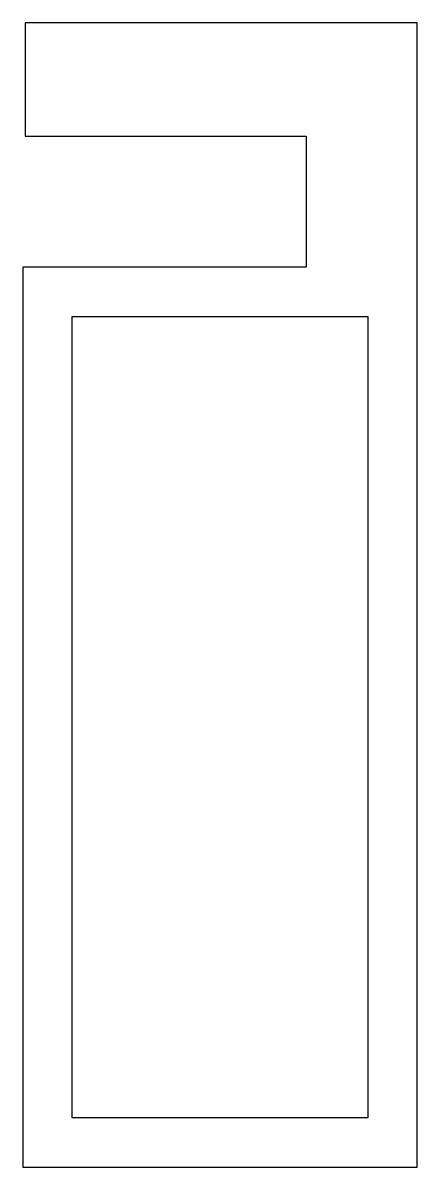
# Model space of a CAD drawing. Header units: millimetres. Extents: x 0 to 16, y 0 to 46.4.
import ezdxf

# ---------------------------------------------------------------- set-up
doc = ezdxf.new("R2010")
doc.units = ezdxf.units.MM
doc.layers.get('0').update_dxf_attribs({"linetype": 'CONTINUOUS'})

msp = doc.modelspace()

# ---------------------------------------------------------------- linework, layer by layer
for points in [[(0.1, 46.4), (0.1, 41.8), (11.5, 41.8), (11.5, 36.5), (0, 36.5), (0, 0), (16, 0), (16, 46.4)], [(2, 34.5), (14, 34.5), (14, 2), (2, 2)]]:
    msp.add_lwpolyline(points, close=True)

doc.saveas('drawing.dxf')
